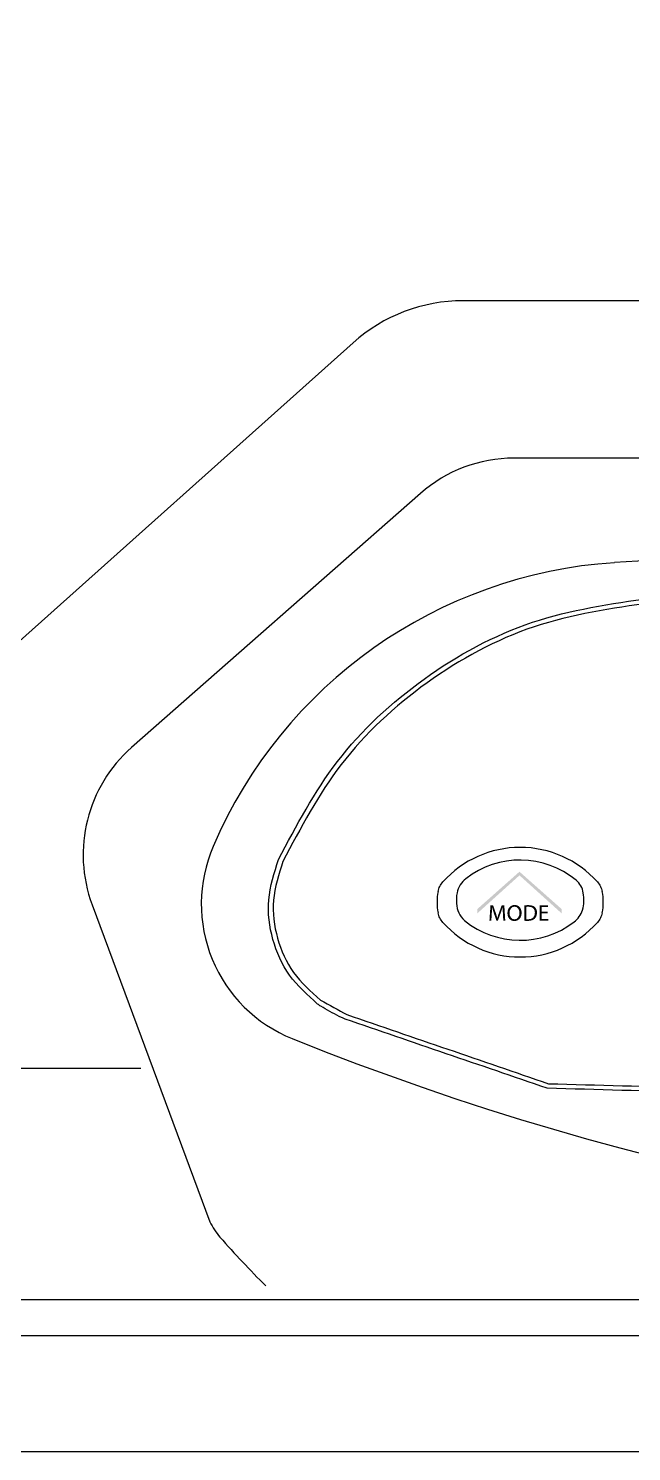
# Model space of a CAD drawing. Extents: x 409 to 498, y 628 to 778.
# Drawn here: x 446.1 to 449.25, y 645.46 to 652.89 of the extents above; entities that cross this region are included whole.
import ezdxf

# ---------------------------------------------------------------- set-up
doc = ezdxf.new("R2010")
doc.units = 0
doc.header["$MEASUREMENT"] = 0
doc.layers.add('1', color=4, linetype='Continuous')
doc.layers.add('DIM', color=3, linetype='Continuous')

# ---------------------------------------------------------------- blocks, each defined once
blk = doc.blocks.new('TR CONTROL PANEL')
at = {"layer": '1'}
for points in [[(-4.4084, 0.5931), (-4.6282, 0.395), (-4.6282, 0.4174), (-4.4084, 0.6122), (-4.1885, 0.4174), (-4.1885, 0.395)], [(-4.2616, 0.3941), (-4.293, 0.3941), (-4.293, 0.3649), (-4.2578, 0.3649), (-4.2578, 0.3561), (-4.3035, 0.3561), (-4.3035, 0.4372), (-4.2596, 0.4372), (-4.2596, 0.4284), (-4.293, 0.4284), (-4.293, 0.4028), (-4.2616, 0.4028)]]:
    blk.add_hatch(color=3, dxfattribs=at).paths.add_polyline_path(points)
h = blk.add_hatch(color=3, dxfattribs=at)
edge = h.paths.add_edge_path()
edge.add_spline(control_points=[(-4.4949, 0.3917), (-4.4955, 0.403), (-4.4962, 0.4167), (-4.4962, 0.4267), (-4.4962, 0.4267), (-4.4964, 0.4267), (-4.4964, 0.4267), (-4.4993, 0.4173), (-4.5026, 0.4071), (-4.5067, 0.3959), (-4.5067, 0.3959), (-4.521, 0.3566), (-4.521, 0.3566), (-4.521, 0.3566), (-4.5289, 0.3566), (-4.5289, 0.3566), (-4.5289, 0.3566), (-4.5422, 0.3952), (-4.5422, 0.3952), (-4.546, 0.4068), (-4.5491, 0.4171), (-4.5514, 0.4267), (-4.5514, 0.4267), (-4.5517, 0.4267), (-4.5517, 0.4267), (-4.5519, 0.4166), (-4.5525, 0.4031), (-4.5532, 0.3909), (-4.5532, 0.3909), (-4.5554, 0.3561), (-4.5554, 0.3561), (-4.5554, 0.3561), (-4.5654, 0.3561), (-4.5654, 0.3561), (-4.5654, 0.3561), (-4.5597, 0.4372), (-4.5597, 0.4372), (-4.5597, 0.4372), (-4.5464, 0.4372), (-4.5464, 0.4372), (-4.5464, 0.4372), (-4.5325, 0.398), (-4.5325, 0.398), (-4.5292, 0.388), (-4.5265, 0.3791), (-4.5243, 0.3706), (-4.5243, 0.3706), (-4.5241, 0.3706), (-4.5241, 0.3706), (-4.5219, 0.3788), (-4.5191, 0.3877), (-4.5154, 0.398), (-4.5154, 0.398), (-4.501, 0.4372), (-4.501, 0.4372), (-4.501, 0.4372), (-4.4876, 0.4372), (-4.4876, 0.4372), (-4.4876, 0.4372), (-4.4826, 0.3561), (-4.4826, 0.3561), (-4.4826, 0.3561), (-4.4929, 0.3561), (-4.4929, 0.3561), (-4.4929, 0.3561), (-4.4949, 0.3917), (-4.4949, 0.3917)], knot_values=[0, 0, 0, 0, 1, 1, 1, 2, 2, 2, 3, 3, 3, 4, 4, 4, 5, 5, 5, 6, 6, 6, 7, 7, 7, 8, 8, 8, 9, 9, 9, 10, 10, 10, 11, 11, 11, 12, 12, 12, 13, 13, 13, 14, 14, 14, 15, 15, 15, 16, 16, 16, 17, 17, 17, 18, 18, 18, 19, 19, 19, 20, 20, 20, 21, 21, 21, 22, 22, 22, 22], degree=3, periodic=0)
h = blk.add_hatch(color=3, dxfattribs=at)
edge = h.paths.add_edge_path(flags=16)
edge.add_spline(control_points=[(-4.4343, 0.3633), (-4.4177, 0.3633), (-4.4084, 0.3786), (-4.4084, 0.397), (-4.4084, 0.4131), (-4.4168, 0.43), (-4.4342, 0.43), (-4.4517, 0.43), (-4.4603, 0.4137), (-4.4603, 0.3962), (-4.4603, 0.3791), (-4.451, 0.3633), (-4.4345, 0.3633), (-4.4345, 0.3633), (-4.4343, 0.3633), (-4.4343, 0.3633)], knot_values=[0, 0, 0, 0, 1, 1, 1, 2, 2, 2, 3, 3, 3, 4, 4, 4, 5, 5, 5, 5], degree=3, periodic=0)
edge = h.paths.add_edge_path()
edge.add_spline(control_points=[(-4.4348, 0.3548), (-4.4564, 0.3548), (-4.4713, 0.3714), (-4.4713, 0.3959), (-4.4713, 0.4217), (-4.4554, 0.4385), (-4.4337, 0.4385), (-4.4115, 0.4385), (-4.3972, 0.4215), (-4.3972, 0.3975), (-4.3972, 0.3697), (-4.4141, 0.3548), (-4.4347, 0.3548), (-4.4347, 0.3548), (-4.4348, 0.3548), (-4.4348, 0.3548)], knot_values=[0, 0, 0, 0, 1, 1, 1, 2, 2, 2, 3, 3, 3, 4, 4, 4, 5, 5, 5, 5], degree=3, periodic=0)
h = blk.add_hatch(color=3, dxfattribs=at)
edge = h.paths.add_edge_path(flags=16)
edge.add_spline(control_points=[(-4.3731, 0.3643), (-4.3704, 0.3638), (-4.3666, 0.3638), (-4.3625, 0.3638), (-4.3401, 0.3637), (-4.328, 0.3763), (-4.328, 0.3982), (-4.3279, 0.4176), (-4.3387, 0.4295), (-4.3608, 0.4295), (-4.3662, 0.4295), (-4.3703, 0.429), (-4.3731, 0.4284), (-4.3731, 0.4284), (-4.3731, 0.3643), (-4.3731, 0.3643)], knot_values=[0, 0, 0, 0, 1, 1, 1, 2, 2, 2, 3, 3, 3, 4, 4, 4, 5, 5, 5, 5], degree=3, periodic=0)
edge = h.paths.add_edge_path()
edge.add_spline(control_points=[(-4.3837, 0.4361), (-4.3772, 0.4371), (-4.3696, 0.4378), (-4.3613, 0.4378), (-4.3463, 0.4378), (-4.3356, 0.4344), (-4.3285, 0.4278), (-4.3211, 0.4212), (-4.3169, 0.4117), (-4.3169, 0.3986), (-4.3169, 0.3853), (-4.3211, 0.3745), (-4.3286, 0.367), (-4.3363, 0.3595), (-4.3488, 0.3554), (-4.3646, 0.3554), (-4.3721, 0.3554), (-4.3783, 0.3556), (-4.3837, 0.3563), (-4.3837, 0.3563), (-4.3837, 0.4361), (-4.3837, 0.4361)], knot_values=[0, 0, 0, 0, 1, 1, 1, 2, 2, 2, 3, 3, 3, 4, 4, 4, 5, 5, 5, 6, 6, 6, 7, 7, 7, 7], degree=3, periodic=0)
at = {"layer": '1', "linetype": 'Continuous'}
for centre, radius, start, end in [((0, -57.1046), 59.4585, 86.226942, 93.773057), ((-3.751, -0.2276), 2.4579, 93.77204, 156.7196), ((-5.3125, 0.4443), 0.7579, 156.71889, 248.1124), ((-4.4048, 0.1969), 0.542, 41.9354, 138.06459), ((-4.5569, 0.453), 0.2821, 168.70979, 191.29019), ((-4.2528, 0.453), 0.2821, 348.7098, 11.29018), ((-4.4048, 0.7091), 0.542, 221.9354, 318.0646), ((0, 13.667), 15.0079, 248.11105, 291.88895)]:
    blk.add_arc(centre, radius, start, end, dxfattribs=at)
for points, knots in [([(-5.667, 0.6757), (-5.5734, 0.8526), (-5.3817, 1.2149), (-4.9177, 1.6413), (-4.3535, 1.9493), (-3.9315, 2.0105), (-3.7216, 2.041)], [0, 0, 0, 0, 0.596517, 1.222078, 1.860273, 2.492129, 2.492129, 2.492129, 2.492129]), ([(-3.7174, 2.0162), (-3.9259, 1.9861), (-4.3442, 1.9258), (-4.903, 1.6207), (-5.3619, 1.199), (-5.5515, 0.8406), (-5.6441, 0.6657)], [0, 0, 0, 0, 0.627481, 1.258683, 1.87739, 2.467366, 2.467366, 2.467366, 2.467366]), ([(-5.4627, -0.0786), (-5.5157, -0.0313), (-5.6202, 0.062), (-5.7062, 0.2565), (-5.7329, 0.4698), (-5.6893, 0.606), (-5.667, 0.6757)], [0, 0, 0, 0, 0.2108939, 0.4159266, 0.6230506, 0.8402115, 0.8402115, 0.8402115, 0.8402115]), ([(-5.6441, 0.6657), (-5.6655, 0.5988), (-5.7074, 0.468), (-5.6817, 0.2633), (-5.5991, 0.0766), (-5.4988, -0.013), (-5.4479, -0.0584)], [0, 0, 0, 0, 0.2084774, 0.4073137, 0.6041431, 0.806603, 0.806603, 0.806603, 0.806603]), ([(-4.8335, 0.5083), (-4.831, 0.5176), (-4.8259, 0.5363), (-4.814, 0.5515), (-4.808, 0.5592)], [0, 0, 0, 0, 0.02872002, 0.05743002, 0.05743002, 0.05743002, 0.05743002]), ([(-4.0016, 0.5592), (-3.9957, 0.5515), (-3.9838, 0.5363), (-3.9787, 0.5176), (-3.9762, 0.5083)], [0, 0, 0, 0, 0.02872093, 0.05743008, 0.05743008, 0.05743008, 0.05743008]), ([(-4.808, 0.3469), (-4.814, 0.3546), (-4.8259, 0.3698), (-4.831, 0.3885), (-4.8335, 0.3978)], [0, 0, 0, 0, 0.02872092, 0.05743006, 0.05743006, 0.05743006, 0.05743006]), ([(-3.9762, 0.3978), (-3.9787, 0.3885), (-3.9838, 0.3698), (-3.9957, 0.3546), (-4.0016, 0.3469)], [0, 0, 0, 0, 0.02872064, 0.05743001, 0.05743001, 0.05743001, 0.05743001])]:
    blk.add_open_spline(points, degree=3, knots=knots, dxfattribs=at)
for points in [[(-5.4479, -0.0584), (-5.4018, -0.0836), (-5.3556, -0.1088), (-5.3094, -0.1339)], [(-5.4466, -0.09), (-5.452, -0.0862), (-5.4573, -0.0824), (-5.4627, -0.0786)], [(-5.3506, -0.1438), (-5.3826, -0.1259), (-5.4146, -0.1079), (-5.4466, -0.09)], [(-5.3333, -0.1513), (-5.3391, -0.1488), (-5.3448, -0.1463), (-5.3506, -0.1438)], [(-5.3094, -0.1339), (-4.9585, -0.254), (-4.6076, -0.374), (-4.2567, -0.4941)], [(-5.3184, -0.1572), (-5.3234, -0.1553), (-5.3283, -0.1533), (-5.3333, -0.1513)], [(-4.2639, -0.518), (-4.6154, -0.3978), (-4.9669, -0.2775), (-5.3184, -0.1572)], [(-3.4822, -0.5401), (-3.7428, -0.5328), (-4.0033, -0.5254), (-4.2639, -0.518)], [(-4.2567, -0.4941), (-3.9996, -0.5011), (-3.7426, -0.5082), (-3.4856, -0.5152)]]:
    blk.add_open_spline(points, degree=3, dxfattribs=at)
at = {"layer": 'DIM'}
blk.add_lwpolyline([(-4.0792, 0.4119, 0.115435), (-4.0752, 0.5015, 0.188165), (-4.1119, 0.5672, 0.351058), (-4.6891, 0.5754, 0.173992), (-4.7346, 0.5023, 0.052891), (-4.7378, 0.4458, 0.19351), (-4.6953, 0.3572, 0.346479), (-4.123, 0.3502, 0.149922)], format="xyb", close=True, dxfattribs=at)
blk = doc.blocks.new('2011PULSE')
at = {"layer": '1', "color": 3, "linetype": 'Continuous'}
for p, q in [((49.2025, 6.0061), (39.7975, 6.0061)), ((39.2227, 5.7867), (37.1887, 3.9689)), ((48.9378, 5.1844), (40.0622, 5.1844)), ((39.5743, 5.0007), (38.0644, 3.6737)), ((37.8594, 2.8537), (38.4747, 1.1991)), ((23.25, 2), (38.1131, 2)), ((23.25, 0.7929), (65.75, 0.7929))]:
    blk.add_line(p, q, dxfattribs=at)
at = {"layer": '1', "linetype": 'Continuous'}
blk.add_lwpolyline([(7.75, 0), (81.25, 0, 0.414214), (89, 7.75), (89, 81.25, 0.414214), (81.25, 89), (7.75, 89, 0.414214), (0, 81.25), (0, 7.75, 0.414214), (7.75, 0)], format="xyb", dxfattribs=at)
at = {"layer": '1', "color": 3, "linetype": 'Continuous'}
blk.add_lwpolyline([(7.75, 0.6061), (81.2439, 0.6061, 0.414214), (88.3939, 7.7561), (88.3939, 81.2439, 0.414214), (81.2439, 88.3939), (7.7561, 88.3939, 0.414214), (0.6061, 81.2439), (0.6061, 7.75, 0.413713)], format="xyb", close=True, dxfattribs=at)
for centre, radius, start, end in [((39.7975, 5.1436), 0.8626, 90, 131.78819), ((40.0627, 4.4434), 0.741, 90.04264, 131.22986), ((38.5592, 3.1143), 0.7468, 131.41318, 200.425), ((38.7784, 1.3412), 0.3353, 205.06954, 221.47951), ((42.8755, 4.9634), 5.804, 221.47951, 224.93217)]:
    blk.add_arc(centre, radius, start, end, dxfattribs=at)
at = {"layer": 'DIM'}
blk.add_blockref('TR CONTROL PANEL', (44.5, 2.414), dxfattribs=at)

msp = doc.modelspace()

# ---------------------------------------------------------------- block references
at = {"layer": '1'}
msp.add_blockref('2011PULSE', (408.577, 645.4604), dxfattribs=at)

doc.saveas('drawing.dxf')
